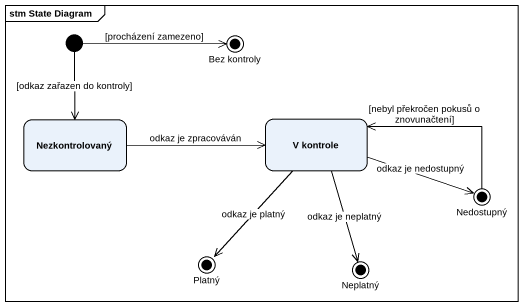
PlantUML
@startuml
mainframe stm State Diagram
hide empty description
state initial1 <<start>>
state "Bez kontroly" as Bez_kontroly <<end>>
state Nezkontrolovaný
state "V kontrole" as V_kontrole
state Nedostupný <<end>>
state Platný <<end>>
state Neplatný <<end>>
initial1 -right-> Bez_kontroly : [procházení zamezeno]
initial1 --> Nezkontrolovaný : [odkaz zařazen do kontroly]
Nezkontrolovaný -right-> V_kontrole : odkaz je zpracováván
V_kontrole -right-> Nedostupný : odkaz je nedostupný
V_kontrole --> Platný : odkaz je platný
V_kontrole --> Neplatný : odkaz je neplatný
Nedostupný -left-> V_kontrole : [nebyl překročen pokusů o znovunačtení]
@enduml
